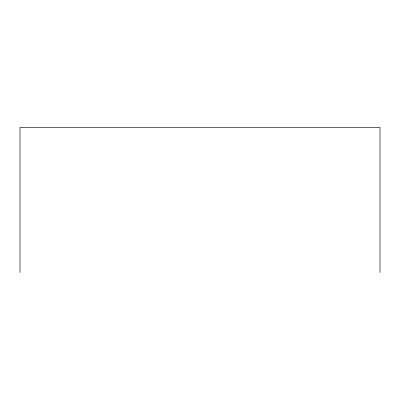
<?xml version="1.0" encoding="UTF-8"?>
<svg xmlns="http://www.w3.org/2000/svg" width="400" height="400" viewBox="0 0 400 400"><rect width="100%" height="100%" fill="white"/><g stroke="black" fill="none" stroke-linecap="round" stroke-linejoin="round"><path stroke-width="0.6" d="M380 272.555L380 127.445L20 127.445L20 272.555"/></g></svg>
